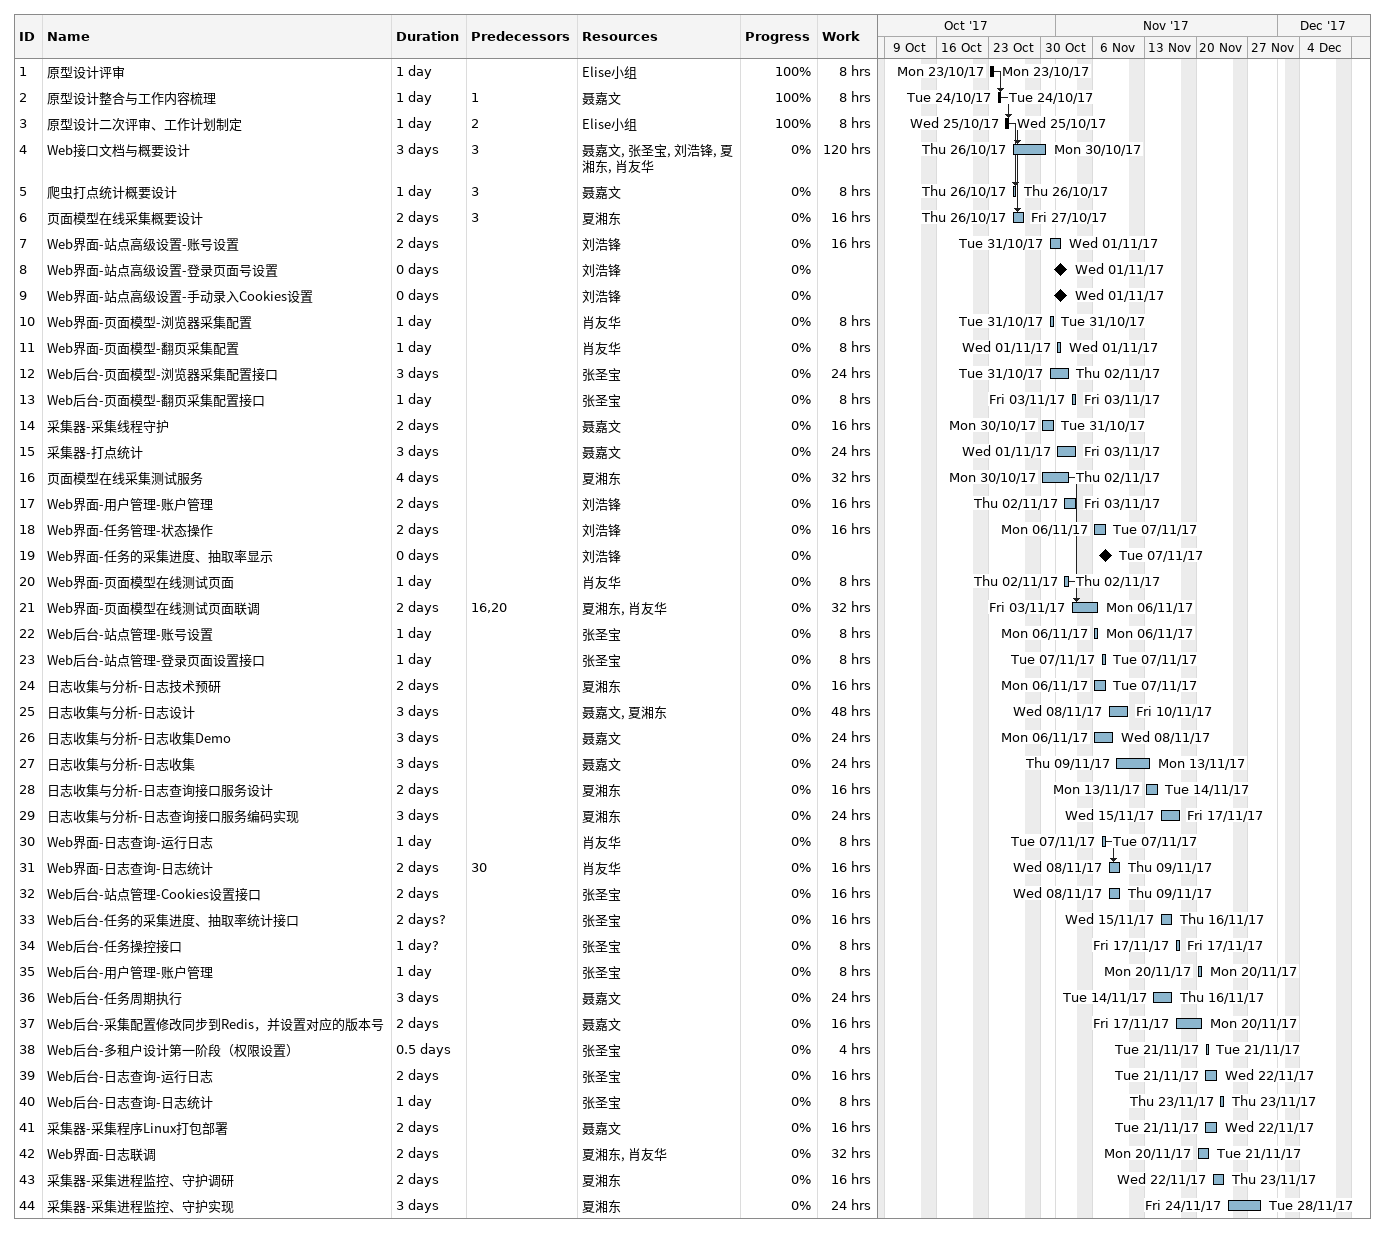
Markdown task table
| ID | Task | Duration | Start | Finish | Predecessors | Resources | % complete | Work (h) |
|---|---|---|---|---|---|---|---|---|
| 1 | 原型设计评审 | 1d | 2017-10-23 | 2017-10-23 |  | Elise小组 | 100 | 8 |
| 2 | 原型设计整合与工作内容梳理 | 1d | 2017-10-24 | 2017-10-24 | 1 | 聂嘉文 | 100 | 8 |
| 3 | 原型设计二次评审、工作计划制定 | 1d | 2017-10-25 | 2017-10-25 | 2 | Elise小组 | 100 | 8 |
| 4 | Web接口文档与概要设计 | 3d | 2017-10-26 | 2017-10-30 | 3 | 聂嘉文, 张圣宝, 刘浩锋, 夏湘东, 肖友华 | 0 | 120 |
| 5 | 爬虫打点统计概要设计 | 1d | 2017-10-26 | 2017-10-26 | 3 | 聂嘉文 | 0 | 8 |
| 6 | 页面模型在线采集概要设计 | 2d | 2017-10-26 | 2017-10-27 | 3 | 夏湘东 | 0 | 16 |
| 7 | Web界面-站点高级设置-账号设置 | 2d | 2017-10-31 | 2017-11-01 |  | 刘浩锋 | 0 | 16 |
| 8 | Web界面-站点高级设置-登录页面号设置 | 0d | 2017-11-01 | 2017-11-01 |  | 刘浩锋 | 0 |  |
| 9 | Web界面-站点高级设置-手动录入Cookies设置 | 0d | 2017-11-01 | 2017-11-01 |  | 刘浩锋 | 0 |  |
| 10 | Web界面-页面模型-浏览器采集配置 | 1d | 2017-10-31 | 2017-10-31 |  | 肖友华 | 0 | 8 |
| 11 | Web界面-页面模型-翻页采集配置 | 1d | 2017-11-01 | 2017-11-01 |  | 肖友华 | 0 | 8 |
| 12 | Web后台-页面模型-浏览器采集配置接口 | 3d | 2017-10-31 | 2017-11-02 |  | 张圣宝 | 0 | 24 |
| 13 | Web后台-页面模型-翻页采集配置接口 | 1d | 2017-11-03 | 2017-11-03 |  | 张圣宝 | 0 | 8 |
| 14 | 采集器-采集线程守护 | 2d | 2017-10-30 | 2017-10-31 |  | 聂嘉文 | 0 | 16 |
| 15 | 采集器-打点统计 | 3d | 2017-11-01 | 2017-11-03 |  | 聂嘉文 | 0 | 24 |
| 16 | 页面模型在线采集测试服务 | 4d | 2017-10-30 | 2017-11-02 |  | 夏湘东 | 0 | 32 |
| 17 | Web界面-用户管理-账户管理 | 2d | 2017-11-02 | 2017-11-03 |  | 刘浩锋 | 0 | 16 |
| 18 | Web界面-任务管理-状态操作 | 2d | 2017-11-06 | 2017-11-07 |  | 刘浩锋 | 0 | 16 |
| 19 | Web界面-任务的采集进度、抽取率显示 | 0d | 2017-11-07 | 2017-11-07 |  | 刘浩锋 | 0 |  |
| 20 | Web界面-页面模型在线测试页面 | 1d | 2017-11-02 | 2017-11-02 |  | 肖友华 | 0 | 8 |
| 21 | Web界面-页面模型在线测试页面联调 | 2d | 2017-11-03 | 2017-11-06 | 16, 20 | 夏湘东, 肖友华 | 0 | 32 |
| 22 | Web后台-站点管理-账号设置 | 1d | 2017-11-06 | 2017-11-06 |  | 张圣宝 | 0 | 8 |
| 23 | Web后台-站点管理-登录页面设置接口 | 1d | 2017-11-07 | 2017-11-07 |  | 张圣宝 | 0 | 8 |
| 24 | 日志收集与分析-日志技术预研 | 2d | 2017-11-06 | 2017-11-07 |  | 夏湘东 | 0 | 16 |
| 25 | 日志收集与分析-日志设计 | 3d | 2017-11-08 | 2017-11-10 |  | 聂嘉文, 夏湘东 | 0 | 48 |
| 26 | 日志收集与分析-日志收集Demo | 3d | 2017-11-06 | 2017-11-08 |  | 聂嘉文 | 0 | 24 |
| 27 | 日志收集与分析-日志收集 | 3d | 2017-11-09 | 2017-11-13 |  | 聂嘉文 | 0 | 24 |
| 28 | 日志收集与分析-日志查询接口服务设计 | 2d | 2017-11-13 | 2017-11-14 |  | 夏湘东 | 0 | 16 |
| 29 | 日志收集与分析-日志查询接口服务编码实现 | 3d | 2017-11-15 | 2017-11-17 |  | 夏湘东 | 0 | 24 |
| 30 | Web界面-日志查询-运行日志 | 1d | 2017-11-07 | 2017-11-07 |  | 肖友华 | 0 | 8 |
| 31 | Web界面-日志查询-日志统计 | 2d | 2017-11-08 | 2017-11-09 | 30 | 肖友华 | 0 | 16 |
| 32 | Web后台-站点管理-Cookies设置接口 | 2d | 2017-11-08 | 2017-11-09 |  | 张圣宝 | 0 | 16 |
| 33 | Web后台-任务的采集进度、抽取率统计接口 | 2d? | 2017-11-15 | 2017-11-16 |  | 张圣宝 | 0 | 16 |
| 34 | Web后台-任务操控接口 | 1d? | 2017-11-17 | 2017-11-17 |  | 张圣宝 | 0 | 8 |
| 35 | Web后台-用户管理-账户管理 | 1d | 2017-11-20 | 2017-11-20 |  | 张圣宝 | 0 | 8 |
| 36 | Web后台-任务周期执行 | 3d | 2017-11-14 | 2017-11-16 |  | 聂嘉文 | 0 | 24 |
| 37 | Web后台-采集配置修改同步到Redis，并设置对应的版本号 | 2d | 2017-11-17 | 2017-11-20 |  | 聂嘉文 | 0 | 16 |
| 38 | Web后台-多租户设计第一阶段（权限设置） | 0.5d | 2017-11-21 | 2017-11-21 |  | 张圣宝 | 0 | 4 |
| 39 | Web后台-日志查询-运行日志 | 2d | 2017-11-21 | 2017-11-22 |  | 张圣宝 | 0 | 16 |
| 40 | Web后台-日志查询-日志统计 | 1d | 2017-11-23 | 2017-11-23 |  | 张圣宝 | 0 | 8 |
| 41 | 采集器-采集程序Linux打包部署 | 2d | 2017-11-21 | 2017-11-22 |  | 聂嘉文 | 0 | 16 |
| 42 | Web界面-日志联调 | 2d | 2017-11-20 | 2017-11-21 |  | 夏湘东, 肖友华 | 0 | 32 |
| 43 | 采集器-采集进程监控、守护调研 | 2d | 2017-11-22 | 2017-11-23 |  | 夏湘东 | 0 | 16 |
| 44 | 采集器-采集进程监控、守护实现 | 3d | 2017-11-24 | 2017-11-28 |  | 夏湘东 | 0 | 24 |
